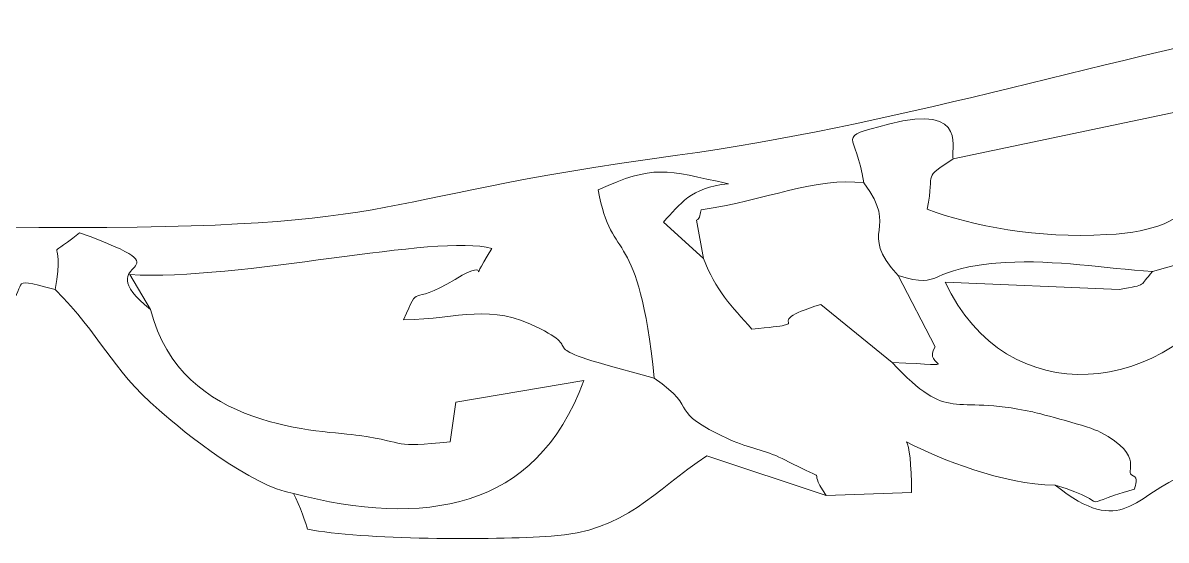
# Model space of a CAD drawing. Header units: millimetres. Extents: x -354 to 179, y -174 to 113.
# Drawn here: x -302.78 to -292.76, y -14.7 to -10.17 of the extents above; entities that cross this region are included whole.
import ezdxf

# ---------------------------------------------------------------- set-up
doc = ezdxf.new("R2010")
doc.units = ezdxf.units.MM
doc.linetypes.add('K5LT32769', pattern=[0])
doc.layers.add('layer 1', color=7, linetype='Continuous')

msp = doc.modelspace()

# ---------------------------------------------------------------- linework, layer by layer
at = {"layer": 'layer 1', "color": 7, "linetype": 'K5LT32769', "lineweight": 18}
for points, knots in [([(-291.677, -10.166), (-293.366, -10.506), (-295.18, -11.074), (-297.044, -11.326), (-297.044, -11.326), (-299.971, -11.723), (-299.282, -11.993), (-302.979, -11.957), (-302.979, -11.957), (-302.939, -12.561), (-303.329, -12.61), (-303.641, -12.889), (-303.641, -12.889), (-303.158, -12.989), (-303.314, -12.938), (-302.974, -12.689), (-302.974, -12.689), (-302.673, -12.468), (-302.983, -12.375), (-302.503, -12.505), (-302.503, -12.505), (-302.404, -11.977), (-302.631, -12.292), (-302.289, -12.006), (-302.289, -12.006), (-301.231, -12.389), (-302.269, -12.203), (-301.665, -12.679), (-301.665, -12.679), (-301.665, -12.679), (-301.847, -12.373), (-301.847, -12.373), (-300.887, -12.431), (-299.152, -12.009), (-298.672, -12.144), (-298.672, -12.144), (-298.924, -12.546), (-298.624, -12.188), (-298.995, -12.415), (-298.995, -12.415), (-299.413, -12.671), (-299.296, -12.426), (-299.447, -12.77), (-299.447, -12.77), (-298.935, -12.763), (-298.706, -12.615), (-298.25, -12.847), (-298.25, -12.847), (-297.807, -13.071), (-298.429, -12.971), (-297.248, -13.28), (-297.248, -13.28), (-297.39, -11.917), (-297.614, -12.301), (-297.741, -11.631), (-297.741, -11.631), (-297.247, -11.405), (-297.154, -11.457), (-296.597, -11.576), (-296.597, -11.576), (-296.937, -11.611), (-297.014, -11.754), (-297.168, -11.912), (-297.168, -11.912), (-297.168, -11.912), (-296.816, -12.233), (-296.816, -12.233), (-296.816, -12.233), (-296.876, -11.896), (-296.876, -11.896), (-296.844, -11.88), (-296.846, -11.836), (-296.835, -11.805), (-296.835, -11.805), (-296.281, -11.726), (-295.822, -11.512), (-295.411, -11.569), (-295.411, -11.569), (-295.476, -11.112), (-295.678, -11.184), (-295.194, -11.054), (-295.194, -11.054), (-294.468, -10.859), (-294.657, -11.317), (-294.627, -11.358), (-294.627, -11.358), (-294.627, -11.358), (-291.661, -10.735), (-291.661, -10.735), (-291.753, -11.213), (-291.663, -10.86), (-291.808, -11.11), (-291.808, -11.11), (-291.808, -11.11), (-292.061, -11.435), (-292.061, -11.435), (-291.967, -11.647), (-291.897, -11.282), (-292.035, -11.756), (-292.035, -11.756), (-292.084, -11.782), (-292.22, -11.845), (-292.26, -11.881), (-292.26, -11.881), (-292.508, -12.104), (-292.355, -11.9), (-292.535, -12.251), (-292.535, -12.251), (-292.009, -12.311), (-292.35, -12.137), (-292.093, -12.381), (-292.093, -12.381), (-292.757, -13.462), (-294.162, -13.59), (-294.696, -12.439), (-294.696, -12.439), (-294.696, -12.439), (-293.168, -12.504), (-293.168, -12.504), (-292.916, -12.459), (-292.998, -12.477), (-292.878, -12.346), (-292.878, -12.346), (-293.302, -12.32), (-293.727, -12.241), (-294.167, -12.267), (-294.167, -12.267), (-294.895, -12.31), (-294.693, -12.512), (-295.11, -12.382), (-295.11, -12.382), (-295.11, -12.382), (-294.785, -13.006), (-294.785, -13.006), (-294.912, -13.192), (-294.462, -13.173), (-295.161, -13.144), (-295.161, -13.144), (-294.643, -13.692), (-294.663, -13.416), (-293.929, -13.578), (-293.929, -13.578), (-293.863, -13.592), (-293.427, -13.706), (-293.338, -13.754), (-293.338, -13.754), (-292.924, -13.974), (-293.14, -14.103), (-293.048, -14.138), (-293.048, -14.138), (-293, -14.156), (-293.029, -14.217), (-293.037, -14.256), (-293.037, -14.256), (-293.622, -14.421), (-293.15, -14.391), (-293.732, -14.219), (-293.732, -14.219), (-293.134, -14.694), (-293.047, -14.301), (-292.573, -14.122), (-292.573, -14.122), (-292.083, -13.937), (-291.791, -14.08), (-291.312, -13.755), (-291.312, -13.755), (-290.92, -13.488), (-290.717, -12.954), (-291.283, -13.116), (-291.283, -13.116), (-291.768, -13.254), (-291.715, -13.533), (-292.555, -13.531), (-292.555, -13.531), (-291.813, -12.692), (-291.578, -13.171), (-291.727, -11.953), (-291.727, -11.953), (-291.814, -11.239), (-291.172, -11.047), (-290.811, -10.424), (-290.811, -10.424), (-291.162, -10.612), (-291.006, -10.709), (-291.4, -10.56), (-291.4, -10.56), (-291.911, -10.366), (-291.578, -10.631), (-291.677, -10.166)], [0, 0, 0, 0, 0.02, 0.02, 0.02, 0.02, 0.04, 0.04, 0.04, 0.04, 0.06, 0.06, 0.06, 0.06, 0.08, 0.08, 0.08, 0.08, 0.1, 0.1, 0.1, 0.1, 0.12, 0.12, 0.12, 0.12, 0.14, 0.14, 0.14, 0.14, 0.16, 0.16, 0.16, 0.18, 0.18, 0.18, 0.18, 0.2, 0.2, 0.2, 0.2, 0.22, 0.22, 0.22, 0.22, 0.24, 0.24, 0.24, 0.24, 0.26, 0.26, 0.26, 0.26, 0.28, 0.28, 0.28, 0.28, 0.3, 0.3, 0.3, 0.3, 0.32, 0.32, 0.32, 0.32, 0.34, 0.34, 0.34, 0.36, 0.36, 0.36, 0.38, 0.38, 0.38, 0.38, 0.4, 0.4, 0.4, 0.4, 0.42, 0.42, 0.42, 0.42, 0.44, 0.44, 0.44, 0.44, 0.46, 0.46, 0.46, 0.48, 0.48, 0.48, 0.48, 0.5, 0.5, 0.5, 0.52, 0.52, 0.52, 0.52, 0.54, 0.54, 0.54, 0.54, 0.56, 0.56, 0.56, 0.56, 0.58, 0.58, 0.58, 0.58, 0.6, 0.6, 0.6, 0.6, 0.62, 0.62, 0.62, 0.64, 0.64, 0.64, 0.64, 0.66, 0.66, 0.66, 0.66, 0.68, 0.68, 0.68, 0.68, 0.7, 0.7, 0.7, 0.72, 0.72, 0.72, 0.72, 0.74, 0.74, 0.74, 0.74, 0.76, 0.76, 0.76, 0.76, 0.78, 0.78, 0.78, 0.78, 0.8, 0.8, 0.8, 0.8, 0.82, 0.82, 0.82, 0.82, 0.84, 0.84, 0.84, 0.84, 0.86, 0.86, 0.86, 0.86, 0.88, 0.88, 0.88, 0.88, 0.9, 0.9, 0.9, 0.9, 0.92, 0.92, 0.92, 0.92, 0.94, 0.94, 0.94, 0.94, 0.96, 0.96, 0.96, 0.96, 1, 1, 1, 1]), ([(-294.627, -11.358), (-294.657, -11.317), (-294.468, -10.859), (-295.194, -11.054), (-295.678, -11.184), (-295.476, -11.112), (-295.411, -11.569), (-295.089, -11.991), (-295.475, -11.979), (-295.11, -12.382), (-294.693, -12.512), (-294.895, -12.31), (-294.167, -12.267), (-293.727, -12.241), (-293.302, -12.32), (-292.878, -12.346), (-292.878, -12.346), (-292.535, -12.251), (-292.535, -12.251), (-292.355, -11.9), (-292.508, -12.104), (-292.26, -11.881), (-292.22, -11.845), (-292.084, -11.782), (-292.035, -11.756), (-291.897, -11.282), (-291.967, -11.647), (-292.061, -11.435), (-292.563, -11.547), (-292.373, -11.976), (-293.278, -12.023), (-293.892, -12.056), (-294.453, -11.95), (-294.854, -11.8), (-294.784, -11.442), (-294.902, -11.546), (-294.627, -11.358)], [0, 0, 0, 0, 0.076923, 0.076923, 0.076923, 0.153846, 0.153846, 0.153846, 0.230769, 0.230769, 0.230769, 0.307692, 0.307692, 0.307692, 0.384615, 0.384615, 0.384615, 0.461538, 0.461538, 0.461538, 0.538462, 0.538462, 0.538462, 0.615385, 0.615385, 0.615385, 0.692308, 0.692308, 0.692308, 0.769231, 0.769231, 0.769231, 0.846154, 0.846154, 0.846154, 1, 1, 1, 1]), ([(-295.161, -13.144), (-295.161, -13.144), (-295.787, -12.634), (-295.787, -12.634), (-296.385, -12.821), (-295.746, -12.789), (-296.391, -12.852), (-296.572, -12.652), (-296.71, -12.508), (-296.816, -12.233), (-296.816, -12.233), (-297.168, -11.912), (-297.168, -11.912), (-297.014, -11.754), (-296.937, -11.611), (-296.597, -11.576), (-297.154, -11.457), (-297.247, -11.405), (-297.741, -11.631), (-297.614, -12.301), (-297.39, -11.917), (-297.248, -13.28), (-296.825, -13.574), (-297.168, -13.55), (-296.587, -13.819), (-296.412, -13.9), (-296.277, -13.91), (-296.126, -13.987), (-295.627, -14.244), (-295.948, -14.021), (-295.739, -14.309), (-295.739, -14.309), (-294.993, -14.284), (-294.993, -14.284), (-294.99, -14.032), (-295.013, -13.875), (-295.037, -13.841), (-294.722, -13.997), (-294.205, -14.212), (-293.732, -14.219), (-293.15, -14.391), (-293.622, -14.421), (-293.037, -14.256), (-293.029, -14.217), (-293, -14.156), (-293.048, -14.138), (-293.14, -14.103), (-292.924, -13.974), (-293.338, -13.754), (-293.427, -13.706), (-293.863, -13.592), (-293.929, -13.578), (-294.663, -13.416), (-294.643, -13.692), (-295.161, -13.144)], [0, 0, 0, 0, 0.052632, 0.052632, 0.052632, 0.105263, 0.105263, 0.105263, 0.157895, 0.157895, 0.157895, 0.210526, 0.210526, 0.210526, 0.263158, 0.263158, 0.263158, 0.315789, 0.315789, 0.315789, 0.368421, 0.368421, 0.368421, 0.421053, 0.421053, 0.421053, 0.473684, 0.473684, 0.473684, 0.526316, 0.526316, 0.526316, 0.578947, 0.578947, 0.578947, 0.631579, 0.631579, 0.631579, 0.684211, 0.684211, 0.684211, 0.736842, 0.736842, 0.736842, 0.789474, 0.789474, 0.789474, 0.842105, 0.842105, 0.842105, 0.894737, 0.894737, 0.894737, 1, 1, 1, 1]), ([(-301.665, -12.679), (-302.269, -12.203), (-301.231, -12.389), (-302.289, -12.006), (-302.631, -12.292), (-302.404, -11.977), (-302.503, -12.505), (-302.092, -12.91), (-302.03, -13.178), (-301.591, -13.563), (-301.357, -13.768), (-300.785, -14.225), (-300.411, -14.294), (-299.275, -14.586), (-298.285, -14.452), (-297.866, -13.302), (-297.866, -13.302), (-298.988, -13.491), (-298.988, -13.491), (-299.038, -13.839), (-299.038, -13.839), (-299.556, -13.896), (-299.401, -13.846), (-299.831, -13.784), (-300.152, -13.738), (-301.4, -13.747), (-301.665, -12.679)], [0, 0, 0, 0, 0.1, 0.1, 0.1, 0.2, 0.2, 0.2, 0.3, 0.3, 0.3, 0.4, 0.4, 0.4, 0.5, 0.5, 0.5, 0.6, 0.6, 0.7, 0.7, 0.7, 0.8, 0.8, 0.8, 1, 1, 1, 1]), ([(-297.248, -13.28), (-298.429, -12.971), (-297.807, -13.071), (-298.25, -12.847), (-298.706, -12.615), (-298.935, -12.763), (-299.447, -12.77), (-299.296, -12.426), (-299.413, -12.671), (-298.995, -12.415), (-298.624, -12.188), (-298.924, -12.546), (-298.672, -12.144), (-299.152, -12.009), (-300.887, -12.431), (-301.847, -12.373), (-301.847, -12.373), (-301.665, -12.679), (-301.665, -12.679), (-301.4, -13.747), (-300.152, -13.738), (-299.831, -13.784), (-299.401, -13.846), (-299.556, -13.896), (-299.038, -13.839), (-299.038, -13.839), (-298.988, -13.491), (-298.988, -13.491), (-297.866, -13.302), (-297.866, -13.302), (-298.285, -14.452), (-299.275, -14.586), (-300.411, -14.294), (-300.354, -14.395), (-300.3, -14.572), (-300.288, -14.605), (-299.812, -14.702), (-298.657, -14.701), (-298.153, -14.668), (-297.494, -14.624), (-297.253, -14.273), (-296.787, -13.962), (-296.787, -13.962), (-295.739, -14.309), (-295.739, -14.309), (-295.948, -14.021), (-295.627, -14.244), (-296.126, -13.987), (-296.277, -13.91), (-296.412, -13.9), (-296.587, -13.819), (-297.168, -13.55), (-296.825, -13.574), (-297.248, -13.28)], [0, 0, 0, 0, 0.052632, 0.052632, 0.052632, 0.105263, 0.105263, 0.105263, 0.157895, 0.157895, 0.157895, 0.210526, 0.210526, 0.210526, 0.263158, 0.263158, 0.263158, 0.315789, 0.315789, 0.315789, 0.368421, 0.368421, 0.368421, 0.421053, 0.421053, 0.421053, 0.473684, 0.473684, 0.526316, 0.526316, 0.526316, 0.578947, 0.578947, 0.578947, 0.631579, 0.631579, 0.631579, 0.684211, 0.684211, 0.684211, 0.736842, 0.736842, 0.736842, 0.789474, 0.789474, 0.789474, 0.842105, 0.842105, 0.842105, 0.894737, 0.894737, 0.894737, 1, 1, 1, 1])]:
    msp.add_open_spline(points, degree=3, knots=knots, dxfattribs=at)

doc.saveas('drawing.dxf')
